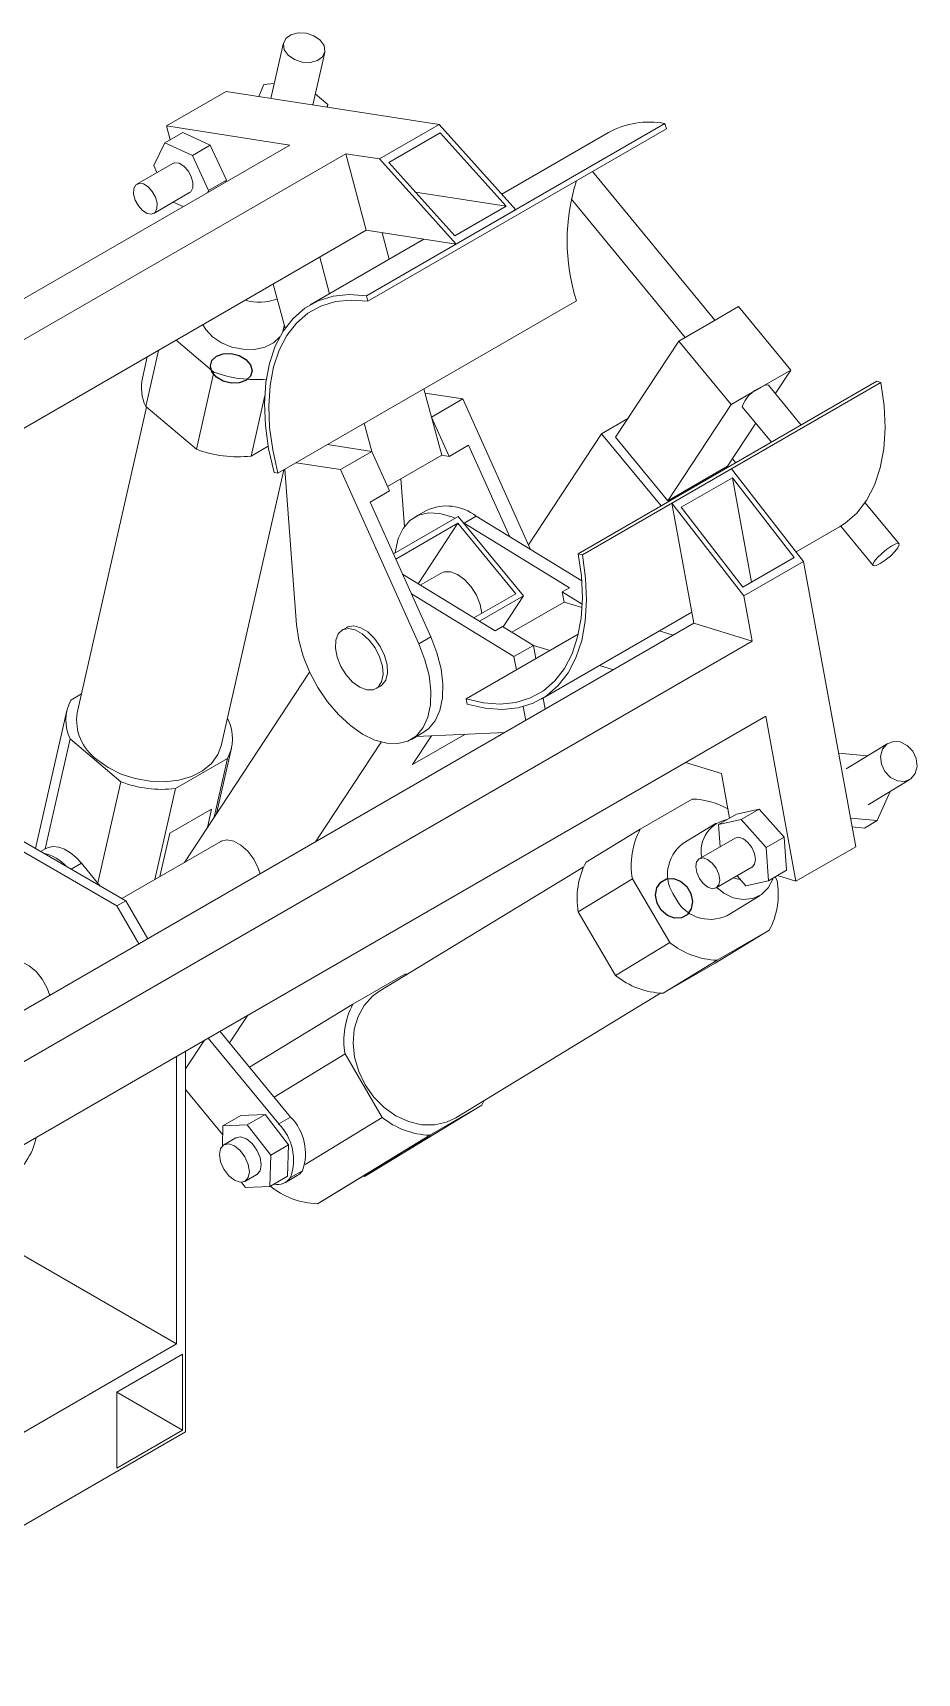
# Model space of a CAD drawing. Header units: millimetres. Extents: x 127 to 2222, y 23 to 864.
# Drawn here: x 1941.4 to 1993.8, y 180.9 to 278 of the extents above; entities that cross this region are included whole.
import ezdxf

# ---------------------------------------------------------------- set-up
doc = ezdxf.new("R2010")
doc.units = ezdxf.units.MM

msp = doc.modelspace()

# ---------------------------------------------------------------- linework, layer by layer
at = {"color": 7, "linetype": 'Continuous', "lineweight": 15}
for p, q in [((1956.243, 277.429), (1955.497, 274.15)), ((1957.974, 273.767), (1958.681, 276.874)), ((1955.072, 274.981), (1954.773, 274.262)), ((1955.696, 275.022), (1955.072, 274.981)), ((1949.304, 272.521), (1952.839, 274.562)), ((1965.456, 272.609), (1952.839, 274.562)), ((1958.872, 273.78), (1958.121, 274.415)), ((1958.812, 273.637), (1958.872, 273.78)), ((1958.872, 273.78), (1958.838, 273.633)), ((1949.221, 271.516), (1950.282, 272.128)), ((1956.608, 271.39), (1949.304, 272.521)), ((1949.526, 271.691), (1949.304, 272.521)), ((1951.906, 271.383), (1950.282, 272.128)), ((1978.83, 272.662), (1961.152, 262.457)), ((1978.915, 272.344), (1961.237, 262.139)), ((1961.921, 270.568), (1965.456, 272.609)), ((1965.526, 272.112), (1962.486, 270.357)), ((1969.991, 267.559), (1965.456, 272.609)), ((1969.426, 267.77), (1965.526, 272.112)), ((1975.489, 272.128), (1969.166, 268.478)), ((1978.83, 272.662), (1978.915, 272.344)), ((1907.111, 242.816), (1956.608, 271.39)), ((1949.221, 271.516), (1948.554, 270.18)), ((1950.846, 270.771), (1949.221, 271.516)), ((1950.846, 270.771), (1951.906, 271.383)), ((1952.863, 269.303), (1951.906, 271.383)), ((1910.431, 242.302), (1959.928, 270.876)), ((1949.678, 270.301), (1947.557, 269.077)), ((1948.554, 270.18), (1948.746, 269.763)), ((1951.803, 268.69), (1950.846, 270.771)), ((1961.921, 270.568), (1959.928, 270.876)), ((1959.928, 270.876), (1961.143, 266.341)), ((1966.456, 265.518), (1961.921, 270.568)), ((1962.486, 270.357), (1966.386, 266.015)), ((1951.803, 268.69), (1952.863, 269.303)), ((1952.811, 269.198), (1952.863, 269.303)), ((1981.784, 261.015), (1974.532, 269.814)), ((1948.557, 267.344), (1950.678, 268.569)), ((1949.708, 268.009), (1950.29, 267.742)), ((1951.75, 268.586), (1951.803, 268.69)), ((1969.426, 267.77), (1964.064, 268.6)), ((1973.268, 268.203), (1980.028, 260.001)), ((1966.386, 266.015), (1969.426, 267.77)), ((1969.991, 267.559), (1966.456, 265.518)), ((1914.658, 239.505), (1961.143, 266.341)), ((1966.456, 265.518), (1961.143, 266.341)), ((1962.082, 266.195), (1962.501, 264.63)), ((1964.55, 265.813), (1957.811, 261.923)), ((1958.387, 264.749), (1958.965, 262.589)), ((1956.331, 260.541), (1955.63, 263.158)), ((1961.152, 262.457), (1961.237, 262.139)), ((1973.588, 262.17), (1955.91, 251.965)), ((1983.194, 261.829), (1981.426, 260.808)), ((1986.291, 258.071), (1983.194, 261.829)), ((1956.238, 260.502), (1956.286, 260.712)), ((1981.426, 260.808), (1979.659, 259.788)), ((1949.884, 259.841), (1952.119, 257.95)), ((1975.906, 254.087), (1979.659, 259.788)), ((1979.659, 259.788), (1982.755, 256.03)), ((1948.171, 258.852), (1947.885, 257.596)), ((1948.831, 259.233), (1948.077, 255.919)), ((1952.119, 257.95), (1951.08, 253.381)), ((1991.378, 257.401), (1973.7, 247.196)), ((1991.619, 257.328), (1973.941, 247.123)), ((1984.523, 257.051), (1986.291, 258.071)), ((1985.367, 256.667), (1986.291, 258.071)), ((1991.619, 257.328), (1991.378, 257.401)), ((1955.133, 256.553), (1954.319, 252.977)), ((1964.556, 256.956), (1965.003, 255.289)), ((1964.623, 256.707), (1966.859, 256.361)), ((1966.859, 256.361), (1965.003, 255.289)), ((1966.859, 256.361), (1970.875, 247.439)), ((1982.755, 256.03), (1984.523, 257.051)), ((1986.895, 254.813), (1984.954, 257.169)), ((1948.134, 255.871), (1944.016, 237.772)), ((1948.077, 255.919), (1951.08, 253.381)), ((1979.003, 250.329), (1982.755, 256.03)), ((1983.41, 255.897), (1985.139, 253.799)), ((1961.021, 254.915), (1961.467, 253.248)), ((1965.003, 255.289), (1965.61, 253.022)), ((1965.003, 255.289), (1966.054, 252.953)), ((1975.077, 254.301), (1976.642, 255.205)), ((1982.538, 252.37), (1984.216, 254.919)), ((1955.334, 253.563), (1954.319, 252.977)), ((1958.838, 253.655), (1961.467, 253.248)), ((1966.054, 252.953), (1967.203, 253.616)), ((1967.203, 253.616), (1969.646, 248.19)), ((1975.077, 254.301), (1970.747, 247.723)), ((1978.601, 250.025), (1975.077, 254.301)), ((1979.003, 250.329), (1975.906, 254.087)), ((1956.982, 252.584), (1959.611, 252.177)), ((1959.611, 252.177), (1961.467, 253.248)), ((1961.467, 253.248), (1962.519, 250.912)), ((1965.61, 253.022), (1962.403, 251.17)), ((1965.61, 253.022), (1966.054, 252.953)), ((1982.828, 252.81), (1983.02, 252.577)), ((1952.548, 235.831), (1956.265, 252.17)), ((1955.91, 251.965), (1955.678, 252.001)), ((1957.011, 242.98), (1956.327, 252.205)), ((1959.611, 252.177), (1964.255, 241.858)), ((1963.399, 248.813), (1963.191, 251.625)), ((1982.538, 252.37), (1979.003, 250.329)), ((1982.78, 252.225), (1979.244, 250.184)), ((1979.79, 249.943), (1982.83, 251.698)), ((1982.78, 252.225), (1987.034, 246.736)), ((1982.83, 251.698), (1986.489, 246.978)), ((1982.83, 251.698), (1983.962, 245.519)), ((1961.37, 250.248), (1962.519, 250.912)), ((1964.962, 242.267), (1961.37, 250.248)), ((1964.706, 249.761), (1963.999, 249.353)), ((1979.244, 250.184), (1983.499, 244.695)), ((1979.244, 250.184), (1980.547, 243.076)), ((1983.448, 245.222), (1979.79, 249.943)), ((1992.696, 247.775), (1990.683, 250.217)), ((1966.592, 249.403), (1962.749, 247.184)), ((1966.561, 248.997), (1962.888, 246.876)), ((1966.561, 248.997), (1964.207, 245.421)), ((1969.998, 244.826), (1966.561, 248.997)), ((1970.463, 244.706), (1966.592, 249.403)), ((1967.645, 249.412), (1966.938, 249.004)), ((1973.187, 245.186), (1966.938, 249.004)), ((1973.907, 245.586), (1967.645, 249.412)), ((1986.596, 247.302), (1989.173, 248.79)), ((1989.237, 248.828), (1991.153, 246.503)), ((1973.941, 247.123), (1973.7, 247.196)), ((1986.489, 246.978), (1983.448, 245.222)), ((1983.499, 244.695), (1987.034, 246.736)), ((1987.034, 246.736), (1990.127, 229.853)), ((1963.291, 245.981), (1968.767, 242.635)), ((1965.574, 246.052), (1964.34, 245.34)), ((1969.89, 241.109), (1963.812, 244.822)), ((1967.521, 243.396), (1969.998, 244.826)), ((1967.848, 243.196), (1970.463, 244.706)), ((1970.463, 244.706), (1969.251, 242.865)), ((1972.745, 244.931), (1973.187, 245.186)), ((1973.931, 244.206), (1972.745, 244.931)), ((1972.854, 244.336), (1972.745, 244.931)), ((1972.854, 244.336), (1969.763, 242.552)), ((1971.495, 238.585), (1980.425, 243.74)), ((1973.921, 244.012), (1972.854, 244.336)), ((1983.499, 244.695), (1983.987, 242.029)), ((1980.547, 243.076), (1933.956, 216.18)), ((1959.988, 242.827), (1959.723, 242.674)), ((1968.767, 242.635), (1969.209, 242.89)), ((1971.039, 241.772), (1969.209, 242.89)), ((1980.547, 243.076), (1983.987, 242.029)), ((1983.987, 242.029), (1934.49, 213.455)), ((1964.255, 241.858), (1964.962, 242.267)), ((1973.7, 242.439), (1967.055, 238.603)), ((1979.322, 242.369), (1978.489, 242.622)), ((1969.89, 241.109), (1971.039, 241.772)), ((1970.034, 240.323), (1969.89, 241.109)), ((1971.183, 240.986), (1971.039, 241.772)), ((1972.025, 241.472), (1971.039, 241.772)), ((1957.787, 240.188), (1950.369, 228.919)), ((1975.787, 240.328), (1974.953, 240.581)), ((1944.272, 238.897), (1943.641, 238.533)), ((1961.723, 239.21), (1961.988, 239.363)), ((1943.406, 237.911), (1941.548, 229.743)), ((1967.055, 238.603), (1967.112, 238.292)), ((1970.583, 237.324), (1970.432, 238.146)), ((1971.732, 237.987), (1971.61, 238.651)), ((1984.801, 237.586), (1935.303, 209.012)), ((1952.909, 237.417), (1952.965, 237.37)), ((1984.801, 237.586), (1986.591, 227.812)), ((1943.599, 236.234), (1942.116, 229.717)), ((1943.599, 236.234), (1946.601, 233.696)), ((1962.022, 236.045), (1958.133, 230.137)), ((1963.811, 236.205), (1964.518, 236.613)), ((1966.98, 236.501), (1963.887, 234.716)), ((1965.005, 236.414), (1963.887, 234.716)), ((1964.103, 236.374), (1969.339, 236.606)), ((1992.035, 235.968), (1989.569, 234.467)), ((1952.922, 235.071), (1949.84, 233.292)), ((1952.922, 235.071), (1952.132, 231.598)), ((1952.275, 231.814), (1953.157, 235.693)), ((1989.114, 235.384), (1990.824, 235.231)), ((1980.041, 234.839), (1982.174, 234.19)), ((1982.174, 234.19), (1982.661, 231.535)), ((1946.601, 233.696), (1945.239, 227.707)), ((1949.84, 233.292), (1948.615, 227.906)), ((1990.869, 232.331), (1993.335, 233.833)), ((1992.175, 233.127), (1991.389, 231.408)), ((1935.766, 232.468), (1946.373, 226.345)), ((1936.297, 232.774), (1946.903, 226.651)), ((1951.979, 232.083), (1949.504, 230.655)), ((1951.729, 230.985), (1951.979, 232.083)), ((1980.449, 232.671), (1977.367, 230.892)), ((1981.861, 231.238), (1979.888, 230.037)), ((1982.008, 231.158), (1983.069, 231.77)), ((1983.351, 231.457), (1982.008, 231.158)), ((1982.008, 231.158), (1982.098, 229.854)), ((1984.411, 232.069), (1983.069, 231.77)), ((1983.351, 231.457), (1984.411, 232.069)), ((1984.827, 229.799), (1983.351, 231.457)), ((1985.888, 230.411), (1984.411, 232.069)), ((1991.389, 231.408), (1989.816, 231.549)), ((1990.649, 230.958), (1991.389, 231.408)), ((1952.533, 230.168), (1946.672, 226.785)), ((1949.504, 230.655), (1948.919, 228.082)), ((1977.367, 230.892), (1974.16, 228.94)), ((1982.985, 230.366), (1980.864, 229.142)), ((1984.827, 229.799), (1985.888, 230.411)), ((1986.022, 228.455), (1985.888, 230.411)), ((1990.649, 230.958), (1989.912, 231.024)), ((1942.17, 229.748), (1941.855, 229.566)), ((1984.961, 227.842), (1984.827, 229.799)), ((1986.591, 227.812), (1990.127, 229.853)), ((1945.388, 227.526), (1944.273, 228.879)), ((1974.018, 228.66), (1961.895, 221.28)), ((1981.864, 227.41), (1983.985, 228.634)), ((1984.961, 227.842), (1986.022, 228.455)), ((1976.902, 227.944), (1973.695, 225.992)), ((1976.902, 227.944), (1979.11, 224.186)), ((1983.102, 228.124), (1983.619, 227.543)), ((1983.619, 227.543), (1984.961, 227.842)), ((1985.352, 228.068), (1985.474, 227.86)), ((1985.49, 228.147), (1986.591, 227.812)), ((1946.373, 226.345), (1946.903, 226.651)), ((1947.671, 224.097), (1946.373, 226.345)), ((1946.903, 226.651), (1948.201, 224.403)), ((1982.488, 225.766), (1984.461, 226.968)), ((1973.695, 225.992), (1975.904, 222.234)), ((1985.009, 224.912), (1981.802, 222.96)), ((1985.009, 224.912), (1981.926, 223.133)), ((1979.11, 224.186), (1975.904, 222.234)), ((1981.926, 223.133), (1978.72, 221.181)), ((1981.802, 222.96), (1978.72, 221.181)), ((1963.431, 222.312), (1960.348, 220.533)), ((1963.583, 222.307), (1963.431, 222.312)), ((1960.348, 220.533), (1954.224, 216.805)), ((1966.444, 213.806), (1978.568, 221.186)), ((1954.118, 219.874), (1953.042, 218.239)), ((1955.954, 213.441), (1951.769, 218.518)), ((1956.661, 213.849), (1952.476, 218.926)), ((1951.555, 218.394), (1950.439, 216.698)), ((1950.439, 217.75), (1950.439, 195.215)), ((1959.883, 217.585), (1955.687, 215.03)), ((1959.883, 217.585), (1962.092, 213.827)), ((1949.909, 217.444), (1949.909, 200.42)), ((1952.639, 212.802), (1950.439, 215.471)), ((1967.99, 214.553), (1968.132, 214.833)), ((1953.715, 213.943), (1952.655, 213.331)), ((1955.157, 213.997), (1953.715, 213.943)), ((1955.157, 213.997), (1954.096, 213.385)), ((1956.542, 212.199), (1955.157, 213.997)), ((1955.954, 213.441), (1956.661, 213.849)), ((1962.092, 213.827), (1957.516, 211.042)), ((1967.99, 214.553), (1961.331, 210.499)), ((1967.99, 214.553), (1964.908, 212.774)), ((1952.655, 213.331), (1952.619, 212.138)), ((1954.096, 213.385), (1952.655, 213.331)), ((1955.482, 211.587), (1954.096, 213.385)), ((1964.908, 212.774), (1958.249, 208.72)), ((1961.027, 210.324), (1965.713, 213.177)), ((1965.713, 213.177), (1963.239, 211.748)), ((1953.415, 212.615), (1952.708, 212.207)), ((1956.542, 212.199), (1955.482, 211.587)), ((1956.486, 210.347), (1956.542, 212.199)), ((1963.239, 211.748), (1958.552, 208.895)), ((1955.425, 209.734), (1955.482, 211.587)), ((1953.75, 209.984), (1953.984, 209.68)), ((1953.958, 210.042), (1954.665, 210.45)), ((1956.486, 210.347), (1955.425, 209.734)), ((1956.351, 209.98), (1957.058, 210.388)), ((1956.649, 210.266), (1957.356, 210.674)), ((1960.994, 210.381), (1961.027, 210.324)), ((1961.331, 210.499), (1961.027, 210.324)), ((1953.984, 209.68), (1955.425, 209.734)), ((1958.552, 208.895), (1958.249, 208.72)), ((1936.418, 208.208), (1949.909, 200.42)), ((1949.909, 200.42), (1926.22, 186.746)), ((1950.262, 199.808), (1946.373, 197.563)), ((1950.262, 195.317), (1950.262, 199.808)), ((1946.373, 197.563), (1946.373, 193.072)), ((1950.262, 195.317), (1946.373, 197.562)), ((1925.69, 180.928), (1950.439, 195.215)), ((1946.373, 193.072), (1950.262, 195.317))]:
    msp.add_line(p, q, dxfattribs=at)
at = {"color": 8, "linetype": 'Continuous', "lineweight": 15}
msp.add_line((1944.273, 228.879), (1943.659, 228.524), dxfattribs=at)
at = {"color": 7, "linetype": 'Continuous', "lineweight": 15, "flags": 128}
for points in [[(1958.553, 276.615), (1958.249, 276.385), (1957.826, 276.271), (1957.347, 276.291), (1956.885, 276.442), (1956.512, 276.701), (1956.283, 277.029), (1956.234, 277.375), (1956.371, 277.687), (1956.675, 277.918), (1957.099, 278.032), (1957.577, 278.012), (1958.039, 277.861), (1958.412, 277.602), (1958.641, 277.274), (1958.691, 276.928), (1958.553, 276.615)], [(1950.867, 268.853), (1950.876, 269.166), (1950.779, 269.52), (1950.59, 269.862), (1950.338, 270.138), (1950.063, 270.308), (1949.804, 270.344), (1949.678, 270.301)], [(1948.746, 267.628), (1948.755, 267.942), (1948.657, 268.296), (1948.468, 268.637), (1948.217, 268.914), (1947.941, 269.083), (1947.683, 269.119), (1947.482, 269.018), (1947.368, 268.793), (1947.36, 268.479), (1947.457, 268.125), (1947.646, 267.784), (1947.897, 267.507), (1948.173, 267.338), (1948.431, 267.302), (1948.632, 267.403), (1948.746, 267.628)], [(1950.678, 268.569), (1950.754, 268.628), (1950.867, 268.853)], [(1955.678, 252.001), (1955.36, 253.413), (1955.173, 254.784), (1955.119, 256.096), (1955.199, 257.328), (1955.412, 258.463), (1955.755, 259.484), (1956.222, 260.377), (1956.808, 261.128), (1957.502, 261.727), (1958.296, 262.164), (1959.178, 262.434), (1960.135, 262.532), (1961.152, 262.457)], [(1955.91, 251.965), (1955.601, 253.339), (1955.419, 254.673), (1955.367, 255.949), (1955.444, 257.149), (1955.652, 258.253), (1955.985, 259.247), (1956.44, 260.116), (1957.01, 260.847), (1957.686, 261.429), (1958.458, 261.855), (1959.316, 262.117), (1960.247, 262.212), (1961.237, 262.139)], [(1951.467, 260.754), (1951.633, 260.467), (1952.032, 260.036)], [(1956.171, 260.296), (1956.226, 260.456), (1956.238, 260.502)], [(1952.032, 260.036), (1952.563, 259.681), (1953.185, 259.428), (1953.852, 259.296), (1954.516, 259.294), (1955.126, 259.424), (1955.639, 259.674), (1956.015, 260.027), (1956.016, 260.029)], [(1989.173, 248.79), (1989.496, 248.996), (1990.189, 249.598), (1990.772, 250.352), (1991.237, 251.248), (1991.577, 252.271), (1991.788, 253.409), (1991.865, 254.643), (1991.809, 255.955), (1991.619, 257.328)], [(1984.523, 257.051), (1984.768, 257.168), (1984.923, 257.188), (1984.954, 257.169)], [(1966.399, 249.291), (1966.209, 249.372), (1965.5, 249.576), (1964.836, 249.609), (1964.238, 249.469), (1963.727, 249.162), (1963.319, 248.698), (1963.028, 248.092), (1962.865, 247.364), (1962.851, 247.244)], [(1991.583, 246.621), (1991.88, 246.816), (1992.183, 247.061), (1992.447, 247.318), (1992.631, 247.547), (1992.708, 247.714), (1992.665, 247.794), (1992.51, 247.774), (1992.265, 247.657), (1991.969, 247.462), (1991.665, 247.217), (1991.401, 246.96), (1991.217, 246.731), (1991.14, 246.564), (1991.183, 246.484), (1991.338, 246.504), (1991.583, 246.621)], [(1967.055, 238.603), (1968.089, 238.366), (1969.078, 238.296), (1970.007, 238.395), (1970.864, 238.66), (1971.635, 239.089), (1972.309, 239.674), (1972.876, 240.408), (1973.329, 241.279), (1973.66, 242.276), (1973.865, 243.382), (1973.94, 244.583), (1973.885, 245.861), (1973.7, 247.196)], [(1967.112, 238.292), (1968.174, 238.048), (1969.191, 237.977), (1970.146, 238.078), (1971.026, 238.351), (1971.819, 238.791), (1972.511, 239.393), (1973.095, 240.147), (1973.56, 241.042), (1973.9, 242.066), (1974.11, 243.203), (1974.188, 244.437), (1974.131, 245.75), (1973.941, 247.123)], [(1967.982, 243.662), (1967.982, 243.662), (1967.88, 244.193), (1967.662, 244.736), (1967.347, 245.241), (1966.964, 245.665), (1966.546, 245.969), (1966.13, 246.127), (1965.754, 246.124), (1965.574, 246.052)], [(1964.255, 241.858), (1964.619, 240.917), (1964.861, 239.981), (1964.973, 239.083), (1964.951, 238.252), (1964.797, 237.516), (1964.516, 236.9), (1964.116, 236.425), (1963.612, 236.106), (1963.02, 235.953), (1962.36, 235.973), (1961.654, 236.165), (1960.925, 236.522), (1960.199, 237.031), (1959.499, 237.677), (1958.849, 238.437), (1958.27, 239.286), (1957.783, 240.196), (1957.403, 241.136), (1957.143, 242.074), (1957.011, 242.98)], [(1959.484, 242.445), (1959.74, 242.684), (1960.084, 242.768), (1960.484, 242.69), (1960.905, 242.456), (1961.311, 242.088), (1961.664, 241.618), (1961.933, 241.088), (1962.095, 240.545), (1962.135, 240.038), (1962.049, 239.61), (1961.846, 239.301), (1961.543, 239.138), (1961.167, 239.135), (1960.751, 239.293), (1960.333, 239.597), (1959.95, 240.021), (1959.635, 240.526), (1959.417, 241.069), (1959.315, 241.6), (1959.338, 242.073), (1959.484, 242.445)], [(1959.988, 242.827), (1960.05, 242.859), (1960.404, 242.92), (1960.81, 242.818), (1961.231, 242.564), (1961.631, 242.178), (1961.974, 241.697), (1962.229, 241.162), (1962.374, 240.622), (1962.395, 240.123), (1962.292, 239.711), (1962.073, 239.421), (1961.988, 239.363)], [(1964.518, 236.613), (1964.824, 236.833), (1965.223, 237.308), (1965.505, 237.924), (1965.659, 238.66), (1965.68, 239.491), (1965.568, 240.389), (1965.326, 241.325), (1964.962, 242.267)], [(1991.601, 235.198), (1991.714, 235.617), (1991.974, 235.927), (1992.343, 236.081), (1992.765, 236.055), (1993.173, 235.853), (1993.508, 235.506), (1993.717, 235.067), (1993.77, 234.603), (1993.657, 234.184), (1993.396, 233.874), (1993.027, 233.72), (1992.606, 233.746), (1992.197, 233.948), (1991.862, 234.295), (1991.653, 234.734), (1991.601, 235.198)], [(1945.188, 235.016), (1945.858, 234.54), (1946.627, 234.156), (1947.464, 233.881), (1948.335, 233.725), (1949.203, 233.695), (1950.033, 233.792), (1950.792, 234.013), (1951.448, 234.348), (1951.974, 234.783), (1952.35, 235.301), (1952.548, 235.831)], [(1952.533, 230.168), (1952.55, 230.178), (1952.893, 230.262), (1953.294, 230.183), (1953.715, 229.95), (1954.12, 229.582), (1954.473, 229.112), (1954.743, 228.582), (1954.857, 228.245)], [(1983.985, 228.634), (1983.992, 228.638), (1984.142, 228.819), (1984.192, 229.103), (1984.135, 229.448), (1983.978, 229.8), (1983.747, 230.108), (1983.475, 230.322), (1983.206, 230.412), (1982.978, 230.362)], [(1942.17, 229.748), (1942.316, 229.815), (1942.607, 229.865), (1942.929, 229.828), (1943.269, 229.704), (1943.616, 229.499), (1943.955, 229.22), (1944.273, 228.879)], [(1980.857, 229.138), (1980.707, 228.957), (1980.657, 228.673), (1980.714, 228.328), (1980.87, 227.975), (1981.102, 227.668), (1981.373, 227.454), (1981.643, 227.364), (1981.87, 227.413), (1982.02, 227.594), (1982.071, 227.878), (1982.013, 228.223), (1981.857, 228.576), (1981.625, 228.883), (1981.354, 229.098), (1981.084, 229.187), (1980.857, 229.138)], [(1981.905, 227.433), (1982.309, 227.111), (1982.88, 226.831), (1983.472, 226.72), (1984.041, 226.785), (1984.545, 227.022), (1984.946, 227.414), (1985.215, 227.931), (1985.238, 228.002)], [(1982.907, 228.012), (1982.984, 227.98), (1983.29, 227.913)], [(1942.394, 221.051), (1942.238, 221.487), (1941.951, 222.009), (1941.586, 222.463), (1941.175, 222.809), (1940.755, 223.015), (1940.363, 223.064), (1940.07, 222.973)], [(1961.895, 221.28), (1961.51, 221.001), (1961.016, 220.459), (1960.652, 219.799), (1960.431, 219.046), (1960.364, 218.232), (1960.452, 217.389), (1960.693, 216.553), (1961.076, 215.757)], [(1961.076, 215.757), (1961.585, 215.034), (1962.201, 214.414), (1962.896, 213.922), (1963.644, 213.579), (1964.414, 213.397), (1965.173, 213.386), (1965.892, 213.544), (1966.444, 213.806)], [(1954.665, 210.45), (1954.665, 210.45), (1954.857, 210.671), (1954.924, 211.022), (1954.857, 211.452), (1954.665, 211.894), (1954.378, 212.28), (1954.04, 212.553), (1953.702, 212.671), (1953.415, 212.615)], [(1954.217, 210.614), (1954.15, 211.044), (1953.958, 211.485), (1953.671, 211.872), (1953.333, 212.145), (1952.995, 212.263), (1952.708, 212.207), (1952.516, 211.986), (1952.449, 211.635), (1952.516, 211.205), (1952.708, 210.763), (1952.995, 210.377), (1953.333, 210.104), (1953.671, 209.986), (1953.958, 210.042), (1954.15, 210.262), (1954.217, 210.614)], [(1957.356, 210.674), (1957.16, 210.458), (1957.058, 210.388)]]:
    msp.add_lwpolyline(points, dxfattribs=at)
at = {"color": 7, "linetype": 'Continuous', "flags": 128}
for points in [[(1954.018, 257.45), (1953.618, 257.305), (1953.146, 257.292), (1952.674, 257.412), (1952.273, 257.648), (1952.004, 257.963), (1951.909, 258.31), (1952.002, 258.635), (1952.269, 258.889), (1952.668, 259.034), (1953.14, 259.047), (1953.613, 258.927), (1954.014, 258.691), (1954.282, 258.376), (1954.377, 258.029), (1954.284, 257.704), (1954.018, 257.45)], [(1978.353, 227.416), (1978.58, 227.758), (1978.927, 227.953), (1979.341, 227.971), (1979.759, 227.81), (1980.117, 227.495), (1980.361, 227.073), (1980.454, 226.608), (1980.38, 226.171), (1980.153, 225.829), (1979.806, 225.634), (1979.392, 225.616), (1978.974, 225.776), (1978.616, 226.092), (1978.372, 226.514), (1978.28, 226.979), (1978.353, 227.416)]]:
    msp.add_lwpolyline(points, dxfattribs=at)
at = {"color": 7, "linetype": 'Continuous', "lineweight": 15}
for centre, radius, start, end in [((1977.903, 267.74), 5.008, 79.32918, 118.81414), ((1984.72, 265.719), 11.684, 162.30987, 197.68213), ((1954.806, 265.207), 3.121, 254.48235, 289.89544), ((1950.483, 257.044), 2.656, 168.00992, 205.07073), ((1954.585, 264.509), 7.006, 249.3978, 275.25557), ((1985.218, 255.267), 1.914, 111.2907, 160.80593), ((1953.54, 259.917), 6.984, 249.37475, 276.40428), ((1965.893, 247.204), 2.819, 51.56389, 114.90206), ((1945.905, 237.341), 2.558, 152.23615, 205.64377), ((1946.865, 237.357), 2.879, 171.69709, 234.38548), ((1950.659, 236.263), 2.558, 332.23748, 25.64243), ((1949.061, 240.232), 6.984, 249.37513, 276.40391), ((1980.348, 228.203), 4.47, 60.33974, 88.7019), ((1982.9, 229.578), 1.928, 100.20059, 190.6033), ((1981.43, 228.74), 4.598, 152.09316, 189.96945), ((1941.631, 227.196), 2.293, 40.70467, 79.30071), ((1981.269, 228.22), 2.283, 127.23885, 215.89534), ((1978.223, 226.788), 4.598, 152.09342, 189.96969), ((1980.946, 227.064), 4.598, 332.09337, 9.96974), ((1981.511, 227.858), 2.308, 205.0251, 295.02596), ((1982.078, 227.83), 4.699, 230.83619, 268.15561), ((1978.871, 225.878), 4.699, 230.83647, 268.15584), ((1964.411, 218.381), 4.598, 152.09328, 189.96936), ((1954.518, 211.716), 3.023, 339.84821, 44.87052), ((1965.059, 217.471), 4.699, 230.83646, 268.15563), ((1953.811, 211.308), 3.023, 339.84821, 44.87052), ((1937.867, 213.378), 3.795, 302.61674, 348.80879), ((1958.4, 213.417), 4.699, 230.83646, 268.15563), ((1955.887, 210.775), 0.917, 257.01362, 326.28209)]:
    msp.add_arc(centre, radius, start, end, dxfattribs=at)

doc.saveas('drawing.dxf')
